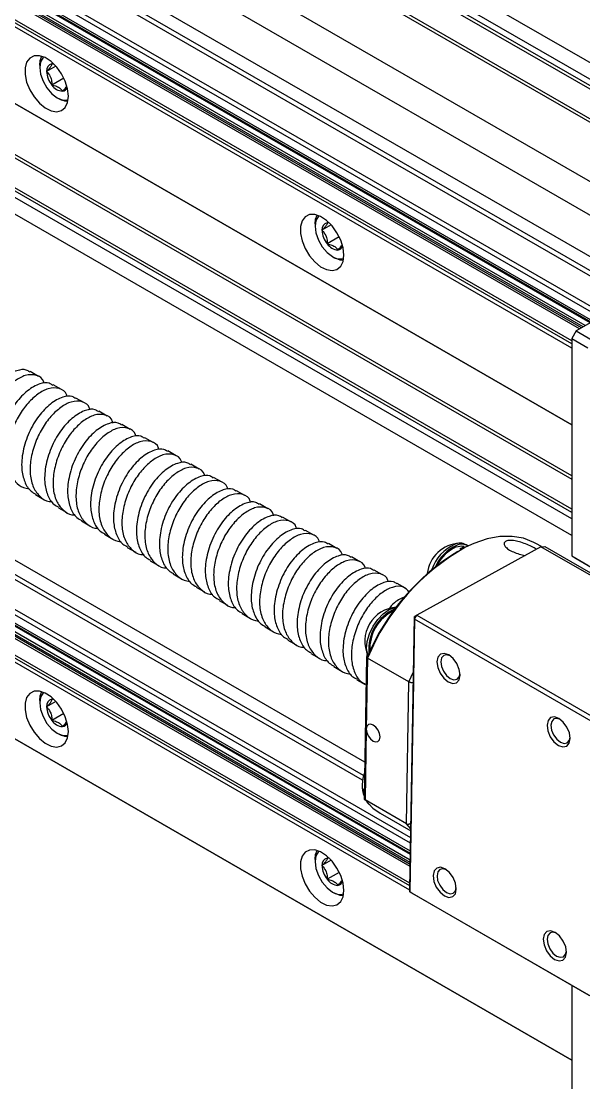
# Model space of a CAD drawing. Header units: millimetres. Extents: x 0 to 279, y 0 to 216.
# Drawn here: x 148.41 to 162.86, y 100 to 127.28 of the extents above; entities that cross this region are included whole.
import ezdxf

# ---------------------------------------------------------------- set-up
doc = ezdxf.new("R2010")
doc.units = ezdxf.units.MM

msp = doc.modelspace()

# ---------------------------------------------------------------- linework, layer by layer
at = {"color": 7, "linetype": 'Continuous', "lineweight": 25}
for p, q in [((255.499, 72.823), (137.648, 140.857)), ((255.314, 72.503), (137.463, 140.537)), ((255.314, 72.343), (137.463, 140.377)), ((137.517, 140.257), (255.368, 72.223)), ((254.172, 72.057), (136.321, 140.091)), ((254.303, 72.07), (136.452, 140.104)), ((252.852, 71.295), (135.001, 139.329)), ((252.479, 70.648), (134.628, 138.682)), ((164.489, 120.378), (134.51, 137.685)), ((163.044, 119.544), (133.082, 136.84)), ((163.045, 119.545), (133.336, 136.695)), ((162.797, 119.402), (132.855, 136.687)), ((162.545, 118.879), (132.565, 136.186)), ((162.545, 118.987), (132.612, 136.267)), ((162.545, 119.062), (132.652, 136.319)), ((162.545, 116.91), (132.565, 134.217)), ((162.545, 116.91), (132.612, 134.19)), ((132.619, 134.184), (162.545, 116.908)), ((134.682, 131.595), (162.545, 115.51)), ((162.545, 114.742), (135.082, 130.596)), ((148.885, 126.151), (148.885, 126.093)), ((149.3, 126.127), (149.063, 125.99)), ((149.256, 126.171), (149.199, 126.184)), ((149.507, 125.817), (149.199, 125.639)), ((149.335, 125.313), (149.385, 125.284)), ((155.956, 122.069), (155.956, 122.011)), ((156.371, 122.045), (156.134, 121.908)), ((156.578, 121.735), (156.27, 121.557)), ((157.231, 108.237), (134.51, 121.354)), ((156.406, 121.23), (156.457, 121.202)), ((165.255, 120.82), (162.661, 119.323)), ((158.399, 105.61), (132.855, 120.356)), ((158.404, 105.891), (133.082, 120.51)), ((158.404, 105.893), (133.336, 120.364)), ((158.388, 104.948), (132.565, 119.855)), ((158.389, 105.055), (132.612, 119.936)), ((158.391, 105.13), (132.652, 119.988)), ((162.661, 119.323), (162.545, 119.122)), ((162.661, 119.323), (163.073, 119.084)), ((162.545, 119.122), (162.957, 118.884)), ((162.545, 119.122), (162.545, 113.538)), ((148.853, 118.152), (148.638, 118.276)), ((162.545, 100.579), (132.565, 117.886)), ((149.443, 117.812), (149.228, 117.936)), ((162.545, 100.579), (132.612, 117.859)), ((132.619, 117.853), (162.545, 100.577)), ((150.032, 117.472), (149.817, 117.596)), ((150.621, 117.132), (150.406, 117.256)), ((151.21, 116.791), (150.995, 116.915)), ((151.8, 116.451), (151.585, 116.575)), ((152.389, 116.111), (152.174, 116.235)), ((152.978, 115.771), (152.763, 115.895)), ((153.567, 115.431), (153.352, 115.555)), ((154.157, 115.091), (153.942, 115.215)), ((148.778, 115.116), (148.993, 114.992)), ((154.746, 114.75), (154.531, 114.874)), ((149.368, 114.776), (149.583, 114.652)), ((149.957, 114.436), (150.172, 114.312)), ((155.335, 114.41), (155.12, 114.534)), ((150.546, 114.096), (150.761, 113.972)), ((155.924, 114.07), (155.709, 114.194)), ((156.514, 113.73), (156.299, 113.854)), ((161.753, 113.775), (158.572, 112.015)), ((159.881, 113.799), (159.833, 113.827)), ((161.767, 113.776), (161.628, 113.857)), ((161.753, 113.775), (161.853, 113.782)), ((166.349, 111.122), (161.753, 113.775)), ((161.853, 113.782), (164.018, 112.533)), ((151.135, 113.756), (151.35, 113.631)), ((157.103, 113.39), (156.888, 113.514)), ((162.545, 113.538), (162.957, 113.3)), ((162.545, 113.538), (162.661, 113.471)), ((151.725, 113.415), (151.94, 113.291)), ((162.661, 113.471), (163.073, 113.233)), ((152.314, 113.075), (152.529, 112.951)), ((157.692, 113.049), (157.477, 113.174)), ((152.903, 112.735), (153.118, 112.611)), ((158.281, 112.709), (158.066, 112.833)), ((153.492, 112.395), (153.707, 112.271)), ((158.01, 112.214), (158.047, 112.22)), ((154.082, 112.055), (154.297, 111.93)), ((158.388, 104.969), (158.512, 111.98)), ((158.512, 111.913), (158.388, 104.903)), ((158.512, 111.913), (158.572, 112.015)), ((158.572, 112.015), (158.512, 111.98)), ((158.512, 111.913), (158.512, 111.98)), ((163.108, 109.26), (158.512, 111.913)), ((158.572, 112.015), (163.168, 109.361)), ((154.671, 111.715), (154.886, 111.59)), ((155.26, 111.374), (155.475, 111.25)), ((157.294, 111.058), (157.279, 110.855)), ((155.849, 111.034), (156.065, 110.91)), ((157.279, 110.94), (157.215, 107.305)), ((157.303, 110.912), (157.271, 109.088)), ((158.364, 110.3), (157.303, 110.912)), ((156.439, 110.694), (156.654, 110.57)), ((157.028, 110.354), (157.243, 110.23)), ((158.3, 106.652), (158.364, 110.3)), ((158.482, 110.277), (158.418, 106.672)), ((148.885, 109.82), (148.885, 109.762)), ((149.3, 109.796), (149.063, 109.659)), ((149.256, 109.84), (149.199, 109.853)), ((149.507, 109.486), (149.199, 109.309)), ((149.335, 108.982), (149.385, 108.953)), ((157.271, 109.088), (157.239, 107.265)), ((158.3, 106.652), (157.239, 107.265)), ((157.354, 107.137), (157.287, 107.207)), ((157.628, 106.928), (158.414, 106.474)), ((158.415, 106.524), (158.3, 106.652)), ((155.956, 105.738), (155.956, 105.68)), ((156.371, 105.714), (156.134, 105.577)), ((156.327, 105.758), (156.27, 105.771)), ((156.578, 105.404), (156.27, 105.227)), ((156.406, 104.9), (156.457, 104.871)), ((158.388, 104.903), (158.388, 104.969)), ((158.388, 104.903), (162.984, 102.249)), ((158.445, 104.866), (158.388, 104.903)), ((163.042, 102.213), (158.445, 104.866)), ((162.545, 102.5), (162.545, 97.207))]:
    msp.add_line(p, q, dxfattribs=at)
at = {"color": 8, "linetype": 'Continuous', "lineweight": 25}
for p, q in [((164.057, 120.129), (134.113, 137.416)), ((164.175, 120.197), (134.196, 137.504)), ((162.836, 119.424), (132.874, 136.72)), ((162.895, 119.458), (132.915, 136.764)), ((163.019, 119.53), (133.04, 136.836)), ((163.276, 119.678), (133.698, 136.753)), ((163.394, 119.746), (133.781, 136.841)), ((162.748, 119.373), (132.837, 136.64)), ((163.092, 119.572), (133.514, 136.647)), ((162.545, 115.598), (134.628, 131.714)), ((162.545, 114.493), (134.813, 130.503)), ((162.545, 114.654), (134.951, 130.583)), ((162.545, 114.066), (134.628, 130.182)), ((157.202, 107.892), (134.196, 121.173)), ((157.176, 107.771), (134.113, 121.085)), ((158.4, 105.654), (132.874, 120.39)), ((158.401, 105.721), (132.915, 120.434)), ((158.404, 105.863), (133.04, 120.505)), ((158.409, 106.157), (133.698, 120.422)), ((158.411, 106.292), (133.781, 120.51)), ((158.398, 105.554), (132.837, 120.31)), ((158.405, 105.947), (133.514, 120.316)), ((158.364, 110.3), (158.487, 110.559))]:
    msp.add_line(p, q, dxfattribs=at)
at = {"color": 7, "linetype": 'Continuous', "lineweight": 25, "flags": 128}
for points in [[(149.624, 125.353), (149.603, 125.54), (149.543, 125.736), (149.446, 125.928), (149.322, 126.102), (149.178, 126.244), (149.026, 126.344), (148.877, 126.394), (148.742, 126.391), (148.63, 126.335), (148.551, 126.23), (148.51, 126.085), (148.51, 125.909), (148.551, 125.715), (148.63, 125.519), (148.742, 125.335), (148.877, 125.176), (149.026, 125.054), (149.178, 124.978), (149.322, 124.954), (149.446, 124.984), (149.543, 125.065), (149.603, 125.191), (149.624, 125.353)], [(148.885, 126.151), (148.897, 126.273), (148.938, 126.379)], [(148.985, 126.362), (148.971, 126.35), (148.907, 126.241), (148.885, 126.093), (148.907, 125.92), (148.971, 125.738), (149.07, 125.565), (149.196, 125.418), (149.335, 125.312)], [(149.248, 126.181), (149.231, 126.184), (149.199, 126.184)], [(149.61, 125.215), (149.533, 125.224), (149.386, 125.284)], [(156.695, 121.271), (156.674, 121.458), (156.614, 121.654), (156.518, 121.846), (156.393, 122.02), (156.249, 122.162), (156.097, 122.261), (155.948, 122.312), (155.813, 122.309), (155.701, 122.253), (155.622, 122.148), (155.581, 122.003), (155.581, 121.827), (155.622, 121.633), (155.701, 121.437), (155.813, 121.253), (155.948, 121.094), (156.097, 120.972), (156.249, 120.896), (156.393, 120.872), (156.518, 120.901), (156.614, 120.983), (156.674, 121.109), (156.695, 121.271)], [(155.956, 122.069), (155.968, 122.19), (156.009, 122.297)], [(156.056, 122.28), (156.042, 122.267), (155.978, 122.159), (155.956, 122.011), (155.978, 121.838), (156.042, 121.656), (156.142, 121.483), (156.267, 121.336), (156.407, 121.23)], [(156.319, 122.099), (156.302, 122.101), (156.27, 122.102)], [(156.681, 121.133), (156.604, 121.142), (156.457, 121.202)], [(159.58, 113.771), (159.723, 113.798), (159.787, 113.791)], [(161.628, 113.857), (161.575, 113.885), (161.309, 113.99), (161.016, 114.04), (160.703, 114.034), (160.374, 113.974), (160.033, 113.859), (159.82, 113.762)], [(157.313, 110.979), (157.307, 110.997), (157.281, 111.155), (157.296, 111.339), (157.352, 111.535), (157.444, 111.729), (157.566, 111.905), (157.708, 112.052), (157.859, 112.157), (158.01, 112.214)], [(159.68, 110.475), (159.659, 110.621), (159.597, 110.771), (159.502, 110.902), (159.388, 110.994), (159.274, 111.033), (159.176, 111.014), (159.11, 110.939), (159.085, 110.819), (159.105, 110.673), (159.167, 110.523), (159.263, 110.392), (159.376, 110.3), (159.49, 110.261), (159.588, 110.28), (159.655, 110.355), (159.68, 110.475)], [(159.425, 110.97), (159.342, 110.996), (159.261, 110.98), (159.206, 110.917), (159.185, 110.818), (159.202, 110.696), (159.254, 110.572), (159.333, 110.463), (159.427, 110.386), (159.522, 110.353), (159.604, 110.37), (159.659, 110.432), (159.678, 110.507)], [(149.624, 109.023), (149.603, 109.209), (149.543, 109.405), (149.446, 109.598), (149.322, 109.771), (149.178, 109.913), (149.026, 110.013), (148.877, 110.063), (148.742, 110.06), (148.63, 110.004), (148.551, 109.9), (148.51, 109.754), (148.51, 109.578), (148.551, 109.385), (148.63, 109.188), (148.742, 109.004), (148.877, 108.845), (149.026, 108.723), (149.178, 108.647), (149.322, 108.623), (149.446, 108.653), (149.543, 108.734), (149.603, 108.86), (149.624, 109.023)], [(148.885, 109.82), (148.897, 109.942), (148.938, 110.049)], [(148.985, 110.032), (148.971, 110.019), (148.907, 109.911), (148.885, 109.762), (148.907, 109.589), (148.971, 109.407), (149.07, 109.234), (149.196, 109.088), (149.335, 108.982)], [(149.248, 109.85), (149.231, 109.853), (149.199, 109.853)], [(157.271, 109.088), (157.283, 109.002), (157.32, 108.913), (157.377, 108.835), (157.444, 108.78), (157.512, 108.757), (157.57, 108.768), (157.61, 108.813), (157.625, 108.884), (157.613, 108.971), (157.576, 109.06), (157.519, 109.138), (157.452, 109.192), (157.384, 109.216), (157.326, 109.204), (157.286, 109.159), (157.271, 109.088)], [(162.508, 108.842), (162.488, 108.988), (162.425, 109.138), (162.33, 109.269), (162.217, 109.361), (162.102, 109.401), (162.005, 109.381), (161.938, 109.306), (161.913, 109.186), (161.933, 109.04), (161.996, 108.89), (162.091, 108.759), (162.205, 108.667), (162.319, 108.628), (162.417, 108.647), (162.483, 108.723), (162.508, 108.842)], [(162.254, 109.337), (162.171, 109.363), (162.089, 109.347), (162.034, 109.284), (162.013, 109.185), (162.03, 109.063), (162.082, 108.939), (162.161, 108.83), (162.256, 108.753), (162.351, 108.721), (162.432, 108.737), (162.487, 108.799), (162.507, 108.879)], [(149.61, 108.884), (149.533, 108.893), (149.386, 108.953)], [(157.217, 107.432), (157.216, 107.522), (157.219, 107.564)], [(157.239, 107.265), (157.443, 107.057), (157.628, 106.928)], [(156.695, 104.941), (156.674, 105.127), (156.614, 105.323), (156.518, 105.516), (156.393, 105.689), (156.249, 105.831), (156.097, 105.931), (155.948, 105.981), (155.813, 105.978), (155.701, 105.922), (155.622, 105.818), (155.581, 105.672), (155.581, 105.496), (155.622, 105.303), (155.701, 105.106), (155.813, 104.922), (155.948, 104.763), (156.097, 104.641), (156.249, 104.565), (156.393, 104.541), (156.518, 104.571), (156.614, 104.652), (156.674, 104.778), (156.695, 104.941)], [(155.956, 105.738), (155.968, 105.86), (156.009, 105.966)], [(156.056, 105.95), (156.042, 105.937), (155.978, 105.829), (155.956, 105.68), (155.978, 105.507), (156.042, 105.325), (156.142, 105.152), (156.267, 105.006), (156.407, 104.9)], [(156.319, 105.768), (156.302, 105.771), (156.27, 105.771)], [(159.583, 104.977), (159.562, 105.123), (159.5, 105.272), (159.405, 105.403), (159.291, 105.495), (159.177, 105.535), (159.079, 105.515), (159.012, 105.44), (158.987, 105.32), (159.008, 105.174), (159.07, 105.024), (159.165, 104.893), (159.279, 104.801), (159.393, 104.762), (159.491, 104.781), (159.558, 104.857), (159.583, 104.977)], [(159.328, 105.471), (159.245, 105.497), (159.164, 105.481), (159.108, 105.419), (159.088, 105.319), (159.104, 105.198), (159.156, 105.073), (159.236, 104.964), (159.33, 104.887), (159.425, 104.855), (159.506, 104.871), (159.562, 104.934), (159.582, 105.014)], [(156.681, 104.802), (156.604, 104.811), (156.457, 104.871)], [(162.411, 103.344), (162.391, 103.49), (162.328, 103.64), (162.233, 103.771), (162.12, 103.863), (162.005, 103.902), (161.907, 103.882), (161.841, 103.807), (161.816, 103.687), (161.836, 103.541), (161.899, 103.392), (161.994, 103.261), (162.107, 103.168), (162.222, 103.129), (162.319, 103.149), (162.386, 103.224), (162.411, 103.344)], [(162.157, 103.839), (162.073, 103.865), (161.992, 103.848), (161.937, 103.786), (161.916, 103.686), (161.933, 103.565), (161.985, 103.44), (162.064, 103.331), (162.158, 103.255), (162.253, 103.222), (162.335, 103.238), (162.39, 103.301), (162.41, 103.381)]]:
    msp.add_lwpolyline(points, dxfattribs=at)
at = {"color": 7, "linetype": 'Continuous', "lineweight": 25}
for centre, radius, start, end in [((149.23, 126.017), 0.169, 100.5468, 189.2519), ((149.653, 126.017), 0.591, 182.6393, 219.7721), ((149.493, 125.833), 0.351, 213.4349, 266.5705), ((149.456, 125.624), 0.143, 276.1416, 343.2702), ((149.526, 125.576), 0.325, 234.1394, 286.6073), ((156.301, 121.935), 0.169, 100.5468, 189.2519), ((156.725, 121.935), 0.591, 182.6393, 219.7721), ((156.564, 121.751), 0.351, 213.4349, 266.5705), ((156.527, 121.542), 0.143, 276.1416, 343.2702), ((156.597, 121.494), 0.325, 234.1394, 286.6073), ((159.71, 112.983), 0.881, 92.5247, 173.2498), ((160.016, 112.817), 1.125, 115.1812, 160.6241), ((160.038, 112.821), 1.085, 114.6806, 155.6424), ((159.676, 113.534), 0.332, 61.9853, 114.842), ((159.725, 113.505), 0.332, 61.9853, 114.842), ((162.703, 108.661), 5.868, 121.6805, 156.9552), ((160.006, 112.844), 1.02, 114.6837, 153.0975), ((158.114, 111.342), 0.881, 94.3011, 204.4848), ((158.462, 111.139), 1.129, 113.471, 185.2678), ((158.445, 111.149), 1.084, 115.4636, 183.2751), ((149.23, 109.687), 0.169, 100.5468, 189.2519), ((149.653, 109.687), 0.591, 182.6393, 219.7721), ((149.493, 109.502), 0.351, 213.4349, 266.5705), ((149.456, 109.294), 0.143, 276.1416, 343.2702), ((149.526, 109.245), 0.325, 234.1394, 286.6073), ((158.048, 107.649), 0.881, 158.9027, 199.0711), ((156.301, 105.604), 0.169, 100.5468, 189.2519), ((156.725, 105.604), 0.591, 182.6393, 219.7721), ((156.564, 105.42), 0.351, 213.4349, 266.5705), ((156.527, 105.212), 0.143, 276.1416, 343.2702), ((156.597, 105.163), 0.325, 234.1394, 286.6073)]:
    msp.add_arc(centre, radius, start, end, dxfattribs=at)
at = {"color": 8, "linetype": 'Continuous', "lineweight": 25}
msp.add_arc((162.704, 108.679), 5.844, 119.5754, 157.5417, dxfattribs=at)
at = {"color": 7, "linetype": 'Continuous', "lineweight": 25}
for points, knots in [([(149.199, 126.184), (149.196, 126.165), (149.19, 126.134), (149.13, 126.058), (149.084, 126.011), (149.063, 125.99)], [0, 0, 0, 0, 0.439122, 0.751371, 1, 1, 1, 1]), ([(149.063, 125.99), (149.099, 125.949), (149.16, 125.879), (149.196, 125.747), (149.198, 125.673), (149.199, 125.639)], [0, 0, 0, 0, 0.439122, 0.751371, 1, 1, 1, 1]), ([(149.199, 125.639), (149.219, 125.635), (149.281, 125.622), (149.375, 125.587), (149.44, 125.532), (149.463, 125.495), (149.472, 125.482)], [0, 0, 0, 0, 0.156025, 0.493707, 0.819058, 1, 1, 1, 1]), ([(149.472, 125.482), (149.509, 125.521), (149.559, 125.571), (149.578, 125.605), (149.583, 125.614)], [0, 0, 0, 0, 0.753181, 1, 1, 1, 1]), ([(156.27, 122.102), (156.267, 122.083), (156.261, 122.052), (156.201, 121.976), (156.155, 121.929), (156.134, 121.908)], [0, 0, 0, 0, 0.439122, 0.751371, 1, 1, 1, 1]), ([(156.33, 122.088), (156.329, 122.088), (156.312, 122.095), (156.291, 122.098), (156.27, 122.102)], [0, 0, 0, 0, 0.015627, 1, 1, 1, 1]), ([(156.134, 121.908), (156.17, 121.867), (156.231, 121.797), (156.267, 121.665), (156.269, 121.59), (156.27, 121.557)], [0, 0, 0, 0, 0.439122, 0.751371, 1, 1, 1, 1]), ([(156.27, 121.557), (156.29, 121.553), (156.352, 121.54), (156.446, 121.505), (156.511, 121.45), (156.534, 121.413), (156.543, 121.4)], [0, 0, 0, 0, 0.156025, 0.493707, 0.819058, 1, 1, 1, 1]), ([(156.543, 121.4), (156.58, 121.439), (156.63, 121.489), (156.649, 121.523), (156.654, 121.532)], [0, 0, 0, 0, 0.753181, 1, 1, 1, 1]), ([(148.63, 118.262), (148.601, 118.282), (148.513, 118.344), (148.287, 118.313), (147.987, 118.147), (147.673, 117.824), (147.419, 117.394), (147.263, 116.911), (147.227, 116.468), (147.309, 116.12), (147.441, 115.896), (147.564, 115.832), (147.607, 115.809)], [0, 0, 0, 0, 0.04997, 0.153825, 0.273955, 0.389219, 0.508628, 0.630012, 0.747149, 0.847222, 0.94711, 1, 1, 1, 1]), ([(148.997, 117.974), (148.995, 117.986), (148.972, 118.104), (148.801, 118.2), (148.539, 118.206), (148.254, 118.054), (147.991, 117.816), (147.757, 117.494), (147.575, 117.109), (147.467, 116.698), (147.448, 116.303), (147.532, 115.966), (147.707, 115.732), (147.879, 115.615), (148.001, 115.612), (148.029, 115.612)], [0, 0, 0, 0, 0.011387, 0.114006, 0.218521, 0.303157, 0.384693, 0.466897, 0.551656, 0.63865, 0.72351, 0.811947, 0.895889, 0.976579, 1, 1, 1, 1]), ([(149.219, 117.922), (149.191, 117.942), (149.102, 118.004), (148.876, 117.973), (148.576, 117.807), (148.262, 117.484), (148.008, 117.054), (147.852, 116.57), (147.816, 116.128), (147.899, 115.78), (148.03, 115.556), (148.154, 115.491), (148.197, 115.469)], [0, 0, 0, 0, 0.04997, 0.153825, 0.273955, 0.389219, 0.508628, 0.630012, 0.747149, 0.847222, 0.94711, 1, 1, 1, 1]), ([(149.587, 117.634), (149.584, 117.646), (149.562, 117.764), (149.391, 117.86), (149.129, 117.866), (148.843, 117.714), (148.581, 117.476), (148.346, 117.154), (148.164, 116.768), (148.056, 116.358), (148.037, 115.963), (148.121, 115.626), (148.296, 115.392), (148.468, 115.275), (148.591, 115.272), (148.618, 115.271)], [0, 0, 0, 0, 0.0113871, 0.1140059, 0.2185207, 0.3031568, 0.3846926, 0.4668971, 0.5516559, 0.63865, 0.7235098, 0.8119473, 0.8958894, 0.9765792, 1, 1, 1, 1]), ([(149.809, 117.581), (149.78, 117.602), (149.692, 117.664), (149.465, 117.633), (149.165, 117.467), (148.851, 117.144), (148.598, 116.714), (148.441, 116.23), (148.405, 115.788), (148.488, 115.439), (148.619, 115.215), (148.743, 115.151), (148.786, 115.129)], [0, 0, 0, 0, 0.04997, 0.153825, 0.273955, 0.389219, 0.508628, 0.630012, 0.747149, 0.847222, 0.94711, 1, 1, 1, 1]), ([(150.176, 117.294), (150.174, 117.305), (150.151, 117.424), (149.98, 117.52), (149.718, 117.525), (149.432, 117.374), (149.17, 117.136), (148.935, 116.814), (148.753, 116.428), (148.645, 116.018), (148.627, 115.623), (148.71, 115.286), (148.885, 115.052), (149.057, 114.934), (149.18, 114.932), (149.208, 114.931)], [0, 0, 0, 0, 0.011387, 0.114006, 0.218521, 0.303157, 0.384693, 0.466897, 0.551656, 0.63865, 0.72351, 0.811947, 0.895889, 0.976579, 1, 1, 1, 1]), ([(150.398, 117.241), (150.369, 117.261), (150.281, 117.324), (150.055, 117.293), (149.755, 117.127), (149.44, 116.804), (149.187, 116.373), (149.03, 115.89), (148.995, 115.448), (149.077, 115.099), (149.208, 114.875), (149.332, 114.811), (149.375, 114.789)], [0, 0, 0, 0, 0.04997, 0.153825, 0.273955, 0.389219, 0.508628, 0.630012, 0.747149, 0.847222, 0.94711, 1, 1, 1, 1]), ([(150.765, 116.953), (150.763, 116.965), (150.74, 117.084), (150.569, 117.179), (150.307, 117.185), (150.022, 117.034), (149.759, 116.796), (149.525, 116.474), (149.342, 116.088), (149.234, 115.678), (149.216, 115.283), (149.299, 114.946), (149.475, 114.712), (149.646, 114.594), (149.769, 114.592), (149.797, 114.591)], [0, 0, 0, 0, 0.0113871, 0.1140059, 0.2185207, 0.3031568, 0.3846926, 0.4668971, 0.5516559, 0.63865, 0.7235098, 0.8119473, 0.8958894, 0.9765792, 1, 1, 1, 1]), ([(150.987, 116.901), (150.958, 116.921), (150.87, 116.984), (150.644, 116.952), (150.344, 116.787), (150.03, 116.464), (149.776, 116.033), (149.62, 115.55), (149.584, 115.108), (149.666, 114.759), (149.798, 114.535), (149.921, 114.471), (149.964, 114.449)], [0, 0, 0, 0, 0.04997, 0.153825, 0.273955, 0.389219, 0.508628, 0.630012, 0.747149, 0.847222, 0.94711, 1, 1, 1, 1]), ([(151.354, 116.615), (151.352, 116.626), (151.329, 116.744), (151.158, 116.839), (150.897, 116.845), (150.611, 116.694), (150.348, 116.455), (150.114, 116.134), (149.932, 115.748), (149.824, 115.337), (149.805, 114.943), (149.889, 114.605), (150.064, 114.372), (150.236, 114.254), (150.358, 114.251), (150.386, 114.251)], [0, 0, 0, 0, 0.0108642, 0.1135373, 0.2181073, 0.3027882, 0.3843671, 0.4666152, 0.5514187, 0.6384588, 0.7233636, 0.8118478, 0.8958344, 0.9765668, 1, 1, 1, 1]), ([(151.576, 116.561), (151.548, 116.581), (151.459, 116.643), (151.233, 116.612), (150.933, 116.446), (150.619, 116.123), (150.365, 115.693), (150.209, 115.21), (150.173, 114.767), (150.256, 114.419), (150.387, 114.195), (150.511, 114.131), (150.554, 114.109)], [0, 0, 0, 0, 0.04997, 0.153825, 0.273955, 0.389219, 0.508628, 0.630012, 0.747149, 0.847222, 0.94711, 1, 1, 1, 1]), ([(151.944, 116.273), (151.941, 116.285), (151.919, 116.404), (151.748, 116.499), (151.486, 116.505), (151.2, 116.353), (150.938, 116.115), (150.703, 115.794), (150.521, 115.408), (150.413, 114.997), (150.394, 114.603), (150.478, 114.265), (150.653, 114.032), (150.825, 113.914), (150.948, 113.911), (150.975, 113.911)], [0, 0, 0, 0, 0.0113871, 0.1140059, 0.2185207, 0.3031568, 0.3846926, 0.4668971, 0.5516559, 0.63865, 0.7235098, 0.8119473, 0.8958894, 0.9765792, 1, 1, 1, 1]), ([(152.166, 116.221), (152.137, 116.241), (152.049, 116.303), (151.822, 116.272), (151.522, 116.106), (151.208, 115.783), (150.955, 115.353), (150.798, 114.87), (150.763, 114.427), (150.845, 114.079), (150.976, 113.855), (151.1, 113.791), (151.143, 113.768)], [0, 0, 0, 0, 0.04997, 0.153825, 0.273955, 0.389219, 0.508628, 0.630012, 0.747149, 0.847222, 0.94711, 1, 1, 1, 1]), ([(152.533, 115.933), (152.531, 115.945), (152.508, 116.063), (152.337, 116.159), (152.075, 116.165), (151.789, 116.013), (151.527, 115.775), (151.292, 115.453), (151.11, 115.068), (151.002, 114.657), (150.984, 114.262), (151.067, 113.925), (151.242, 113.691), (151.414, 113.574), (151.537, 113.571), (151.565, 113.571)], [0, 0, 0, 0, 0.0113871, 0.1140059, 0.2185207, 0.3031568, 0.3846926, 0.4668971, 0.5516559, 0.63865, 0.7235098, 0.8119473, 0.8958894, 0.9765792, 1, 1, 1, 1]), ([(152.755, 115.881), (152.726, 115.901), (152.638, 115.963), (152.412, 115.932), (152.112, 115.766), (151.797, 115.443), (151.544, 115.013), (151.387, 114.529), (151.352, 114.087), (151.434, 113.739), (151.565, 113.515), (151.689, 113.45), (151.732, 113.428)], [0, 0, 0, 0, 0.04997, 0.153825, 0.273955, 0.389219, 0.508628, 0.630012, 0.747149, 0.847222, 0.94711, 1, 1, 1, 1]), ([(153.122, 115.593), (153.12, 115.605), (153.097, 115.723), (152.926, 115.819), (152.664, 115.825), (152.379, 115.673), (152.116, 115.435), (151.882, 115.113), (151.699, 114.727), (151.591, 114.317), (151.573, 113.922), (151.656, 113.585), (151.832, 113.351), (152.003, 113.234), (152.126, 113.231), (152.154, 113.23)], [0, 0, 0, 0, 0.011387, 0.114006, 0.218521, 0.303157, 0.384693, 0.466897, 0.551656, 0.63865, 0.72351, 0.811947, 0.895889, 0.976579, 1, 1, 1, 1]), ([(153.344, 115.54), (153.315, 115.561), (153.227, 115.623), (153.001, 115.592), (152.701, 115.426), (152.387, 115.103), (152.133, 114.673), (151.977, 114.189), (151.941, 113.747), (152.024, 113.398), (152.155, 113.174), (152.279, 113.11), (152.321, 113.088)], [0, 0, 0, 0, 0.0499695, 0.1538252, 0.2739554, 0.3892189, 0.508628, 0.6300123, 0.7471491, 0.8472223, 0.9471103, 1, 1, 1, 1]), ([(153.711, 115.253), (153.709, 115.264), (153.686, 115.383), (153.515, 115.479), (153.254, 115.484), (152.968, 115.333), (152.705, 115.095), (152.471, 114.773), (152.289, 114.387), (152.181, 113.977), (152.162, 113.582), (152.246, 113.245), (152.421, 113.011), (152.593, 112.893), (152.716, 112.891), (152.743, 112.89)], [0, 0, 0, 0, 0.011387, 0.114006, 0.218521, 0.303157, 0.384693, 0.466897, 0.551656, 0.63865, 0.72351, 0.811947, 0.895889, 0.976579, 1, 1, 1, 1]), ([(153.933, 115.2), (153.905, 115.22), (153.816, 115.283), (153.59, 115.252), (153.29, 115.086), (152.976, 114.763), (152.722, 114.332), (152.566, 113.849), (152.53, 113.407), (152.613, 113.058), (152.744, 112.834), (152.868, 112.77), (152.911, 112.748)], [0, 0, 0, 0, 0.0499695, 0.1538252, 0.2739554, 0.3892189, 0.508628, 0.6300123, 0.7471491, 0.8472223, 0.9471103, 1, 1, 1, 1]), ([(154.301, 114.912), (154.298, 114.924), (154.276, 115.043), (154.105, 115.138), (153.843, 115.144), (153.557, 114.993), (153.295, 114.755), (153.06, 114.433), (152.878, 114.047), (152.77, 113.637), (152.751, 113.242), (152.835, 112.905), (153.01, 112.671), (153.182, 112.553), (153.305, 112.551), (153.332, 112.55)], [0, 0, 0, 0, 0.011387, 0.114006, 0.218521, 0.303157, 0.384693, 0.466897, 0.551656, 0.63865, 0.72351, 0.811947, 0.895889, 0.976579, 1, 1, 1, 1]), ([(154.523, 114.86), (154.494, 114.88), (154.406, 114.943), (154.179, 114.911), (153.879, 114.746), (153.565, 114.423), (153.312, 113.992), (153.155, 113.509), (153.12, 113.067), (153.202, 112.718), (153.333, 112.494), (153.457, 112.43), (153.5, 112.408)], [0, 0, 0, 0, 0.04997, 0.153825, 0.273955, 0.389219, 0.508628, 0.630012, 0.747149, 0.847222, 0.94711, 1, 1, 1, 1]), ([(154.89, 114.572), (154.888, 114.584), (154.865, 114.703), (154.694, 114.798), (154.432, 114.804), (154.146, 114.653), (153.884, 114.414), (153.649, 114.093), (153.467, 113.707), (153.359, 113.296), (153.341, 112.902), (153.424, 112.564), (153.599, 112.331), (153.771, 112.213), (153.894, 112.21), (153.922, 112.21)], [0, 0, 0, 0, 0.011387, 0.114006, 0.218521, 0.303157, 0.384693, 0.466897, 0.551656, 0.63865, 0.72351, 0.811947, 0.895889, 0.976579, 1, 1, 1, 1]), ([(155.112, 114.52), (155.083, 114.54), (154.995, 114.602), (154.769, 114.571), (154.469, 114.405), (154.154, 114.082), (153.901, 113.652), (153.745, 113.169), (153.709, 112.726), (153.791, 112.378), (153.922, 112.154), (154.046, 112.09), (154.089, 112.068)], [0, 0, 0, 0, 0.04997, 0.153825, 0.273955, 0.389219, 0.508628, 0.630012, 0.747149, 0.847222, 0.94711, 1, 1, 1, 1]), ([(155.479, 114.232), (155.477, 114.244), (155.454, 114.363), (155.283, 114.458), (155.021, 114.464), (154.736, 114.312), (154.473, 114.074), (154.239, 113.753), (154.056, 113.367), (153.948, 112.956), (153.93, 112.562), (154.013, 112.224), (154.189, 111.991), (154.36, 111.873), (154.483, 111.87), (154.511, 111.87)], [0, 0, 0, 0, 0.011387, 0.114006, 0.218521, 0.303157, 0.384693, 0.466897, 0.551656, 0.63865, 0.72351, 0.811947, 0.895889, 0.976579, 1, 1, 1, 1]), ([(155.701, 114.18), (155.672, 114.2), (155.584, 114.262), (155.358, 114.231), (155.058, 114.065), (154.744, 113.742), (154.49, 113.312), (154.334, 112.829), (154.298, 112.386), (154.381, 112.038), (154.512, 111.814), (154.636, 111.75), (154.678, 111.727)], [0, 0, 0, 0, 0.04997, 0.153825, 0.273955, 0.389219, 0.508628, 0.630012, 0.747149, 0.847222, 0.94711, 1, 1, 1, 1]), ([(156.068, 113.892), (156.066, 113.904), (156.043, 114.022), (155.872, 114.118), (155.611, 114.124), (155.325, 113.972), (155.062, 113.734), (154.828, 113.412), (154.646, 113.027), (154.538, 112.616), (154.519, 112.221), (154.603, 111.884), (154.778, 111.65), (154.95, 111.533), (155.073, 111.53), (155.1, 111.53)], [0, 0, 0, 0, 0.011387, 0.114006, 0.218521, 0.303157, 0.384693, 0.466897, 0.551656, 0.63865, 0.72351, 0.811947, 0.895889, 0.976579, 1, 1, 1, 1]), ([(156.29, 113.84), (156.262, 113.86), (156.173, 113.922), (155.947, 113.891), (155.647, 113.725), (155.333, 113.402), (155.079, 112.972), (154.923, 112.488), (154.887, 112.046), (154.97, 111.697), (155.101, 111.473), (155.225, 111.409), (155.268, 111.387)], [0, 0, 0, 0, 0.04997, 0.153825, 0.273955, 0.389219, 0.508628, 0.630012, 0.747149, 0.847222, 0.94711, 1, 1, 1, 1]), ([(156.658, 113.552), (156.655, 113.564), (156.633, 113.682), (156.462, 113.778), (156.2, 113.784), (155.914, 113.632), (155.652, 113.394), (155.417, 113.072), (155.235, 112.686), (155.127, 112.276), (155.108, 111.881), (155.192, 111.544), (155.367, 111.31), (155.539, 111.193), (155.662, 111.19), (155.689, 111.189)], [0, 0, 0, 0, 0.011387, 0.114006, 0.218521, 0.303157, 0.384693, 0.466897, 0.551656, 0.63865, 0.72351, 0.811947, 0.895889, 0.976579, 1, 1, 1, 1]), ([(161.636, 113.711), (161.627, 113.716), (161.584, 113.744), (161.477, 113.798), (161.323, 113.863), (161.163, 113.914), (161.016, 113.941), (160.9, 113.938), (160.825, 113.906), (160.802, 113.85), (160.833, 113.779), (160.916, 113.704), (161.043, 113.637), (161.194, 113.583), (161.299, 113.562), (161.349, 113.552)], [0, 0, 0, 0, 0.021011, 0.10301, 0.184993, 0.267379, 0.350034, 0.432252, 0.514016, 0.596005, 0.678552, 0.761128, 0.843147, 0.924894, 1, 1, 1, 1]), ([(156.88, 113.499), (156.851, 113.52), (156.763, 113.582), (156.536, 113.551), (156.236, 113.385), (155.922, 113.062), (155.669, 112.632), (155.512, 112.148), (155.477, 111.706), (155.559, 111.357), (155.69, 111.133), (155.814, 111.069), (155.857, 111.047)], [0, 0, 0, 0, 0.04997, 0.153825, 0.273955, 0.389219, 0.508628, 0.630012, 0.747149, 0.847222, 0.94711, 1, 1, 1, 1]), ([(159.777, 113.763), (159.758, 113.755), (159.725, 113.741), (159.691, 113.72), (159.676, 113.711)], [0, 0, 0, 0, 0.555535, 1, 1, 1, 1]), ([(157.247, 113.212), (157.245, 113.223), (157.222, 113.342), (157.051, 113.438), (156.789, 113.443), (156.503, 113.292), (156.241, 113.054), (156.006, 112.732), (155.824, 112.346), (155.716, 111.936), (155.698, 111.541), (155.781, 111.204), (155.956, 110.97), (156.128, 110.852), (156.251, 110.85), (156.279, 110.849)], [0, 0, 0, 0, 0.011387, 0.114006, 0.218521, 0.303157, 0.384693, 0.466897, 0.551656, 0.63865, 0.72351, 0.811947, 0.895889, 0.976579, 1, 1, 1, 1]), ([(157.469, 113.159), (157.44, 113.179), (157.352, 113.242), (157.126, 113.21), (156.826, 113.045), (156.511, 112.722), (156.258, 112.291), (156.102, 111.808), (156.066, 111.366), (156.148, 111.017), (156.279, 110.793), (156.403, 110.729), (156.446, 110.707)], [0, 0, 0, 0, 0.0499695, 0.1538252, 0.2739554, 0.3892189, 0.508628, 0.6300123, 0.7471491, 0.8472223, 0.9471103, 1, 1, 1, 1]), ([(157.836, 112.871), (157.834, 112.883), (157.811, 113.002), (157.64, 113.097), (157.378, 113.103), (157.093, 112.952), (156.83, 112.713), (156.596, 112.392), (156.413, 112.006), (156.305, 111.595), (156.287, 111.201), (156.37, 110.864), (156.546, 110.63), (156.718, 110.512), (156.84, 110.51), (156.868, 110.509)], [0, 0, 0, 0, 0.011387, 0.114006, 0.218521, 0.303157, 0.384693, 0.466897, 0.551656, 0.63865, 0.72351, 0.811947, 0.895889, 0.976579, 1, 1, 1, 1]), ([(158.058, 112.819), (158.03, 112.839), (157.941, 112.902), (157.715, 112.87), (157.415, 112.705), (157.101, 112.381), (156.847, 111.951), (156.691, 111.468), (156.655, 111.026), (156.738, 110.677), (156.869, 110.453), (156.993, 110.389), (157.035, 110.367)], [0, 0, 0, 0, 0.04997, 0.153825, 0.273955, 0.389219, 0.508628, 0.630012, 0.747149, 0.847222, 0.94711, 1, 1, 1, 1]), ([(158.369, 112.609), (158.326, 112.659), (158.222, 112.777), (157.964, 112.759), (157.683, 112.613), (157.419, 112.373), (157.185, 112.052), (157.003, 111.666), (156.895, 111.256), (156.875, 110.859), (156.963, 110.529), (157.096, 110.315), (157.215, 110.259), (157.25, 110.243)], [0, 0, 0, 0, 0.085804, 0.202552, 0.297094, 0.388173, 0.479999, 0.574678, 0.671854, 0.766646, 0.865434, 0.959201, 1, 1, 1, 1]), ([(158.264, 112.485), (158.175, 112.448), (158.029, 112.385), (157.886, 112.224), (157.83, 112.16)], [0, 0, 0, 0, 0.604225, 1, 1, 1, 1]), ([(157.303, 110.958), (157.303, 110.958), (157.298, 110.957), (157.288, 110.953), (157.279, 110.946), (157.278, 110.935), (157.286, 110.923), (157.298, 110.916), (157.303, 110.912)], [0, 0, 0, 0, 0.007484, 0.171495, 0.386744, 0.593602, 0.796735, 1, 1, 1, 1]), ([(158.482, 110.277), (158.481, 110.277), (158.476, 110.276), (158.463, 110.275), (158.439, 110.276), (158.412, 110.281), (158.385, 110.289), (158.371, 110.296), (158.364, 110.3)], [0, 0, 0, 0, 0.007484, 0.171495, 0.386744, 0.593602, 0.796735, 1, 1, 1, 1]), ([(149.199, 109.853), (149.196, 109.835), (149.19, 109.803), (149.13, 109.727), (149.084, 109.68), (149.063, 109.659)], [0, 0, 0, 0, 0.439122, 0.751371, 1, 1, 1, 1]), ([(149.063, 109.659), (149.099, 109.618), (149.16, 109.548), (149.196, 109.416), (149.198, 109.342), (149.199, 109.309)], [0, 0, 0, 0, 0.439122, 0.751371, 1, 1, 1, 1]), ([(149.199, 109.309), (149.219, 109.304), (149.281, 109.292), (149.375, 109.257), (149.44, 109.201), (149.463, 109.165), (149.472, 109.151)], [0, 0, 0, 0, 0.156025, 0.493707, 0.819058, 1, 1, 1, 1]), ([(149.472, 109.151), (149.509, 109.19), (149.559, 109.241), (149.578, 109.275), (149.583, 109.283)], [0, 0, 0, 0, 0.753181, 1, 1, 1, 1]), ([(157.216, 107.305), (157.215, 107.302), (157.215, 107.292), (157.222, 107.277), (157.233, 107.269), (157.239, 107.265)], [0, 0, 0, 0, 0.186333, 0.593034, 1, 1, 1, 1]), ([(158.3, 106.652), (158.307, 106.649), (158.321, 106.643), (158.347, 106.642), (158.375, 106.647), (158.399, 106.657), (158.412, 106.667), (158.418, 106.672), (158.418, 106.672)], [0, 0, 0, 0, 0.203265, 0.406398, 0.613256, 0.828505, 0.992516, 1, 1, 1, 1]), ([(156.27, 105.771), (156.267, 105.752), (156.261, 105.721), (156.201, 105.645), (156.155, 105.598), (156.134, 105.577)], [0, 0, 0, 0, 0.439122, 0.751371, 1, 1, 1, 1]), ([(156.134, 105.577), (156.17, 105.536), (156.231, 105.466), (156.267, 105.334), (156.269, 105.26), (156.27, 105.227)], [0, 0, 0, 0, 0.439122, 0.751371, 1, 1, 1, 1]), ([(156.27, 105.227), (156.29, 105.222), (156.352, 105.21), (156.446, 105.174), (156.511, 105.119), (156.534, 105.083), (156.543, 105.069)], [0, 0, 0, 0, 0.156025, 0.493707, 0.819058, 1, 1, 1, 1]), ([(156.543, 105.069), (156.58, 105.108), (156.63, 105.159), (156.649, 105.193), (156.654, 105.201)], [0, 0, 0, 0, 0.753181, 1, 1, 1, 1])]:
    msp.add_open_spline(points, degree=3, knots=knots, dxfattribs=at)

doc.saveas('drawing.dxf')
